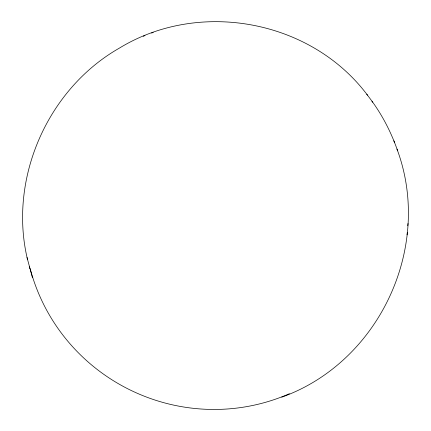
<?xml version="1.0" encoding="UTF-8"?>
<svg xmlns="http://www.w3.org/2000/svg" width="431" height="431" viewBox="0 0 431 431"><rect width="100%" height="100%" fill="white"/><g stroke="black" fill="none" stroke-linecap="round" stroke-linejoin="round"><path stroke-width="0.65" d="M281.734 397.172C379.463 362.142 433.397 246.505 396.994 149.104M407.079 234.82L407.273 232.53M407.78 225.752L407.968 223.506M367.465 95.132C311.117 19.864 199.3 -0.749 119.295 48.164C47.442 89.142 8.221 178.752 27.46 259.279M143.259 36.247L144.978 35.606M151.593 33.058L153.231 32.444M371.975 101.193C382.97 116.305 391.499 133.152 397.619 150.796M366.759 94.206L372.745 102.201M393.891 140.835L394.484 142.451M27.029 257.501L32.406 277.532M29.281 266.741L29.696 268.454M289.411 393.713A187.69 183.87 24.7 0 1 30.175 268.637"/></g></svg>
